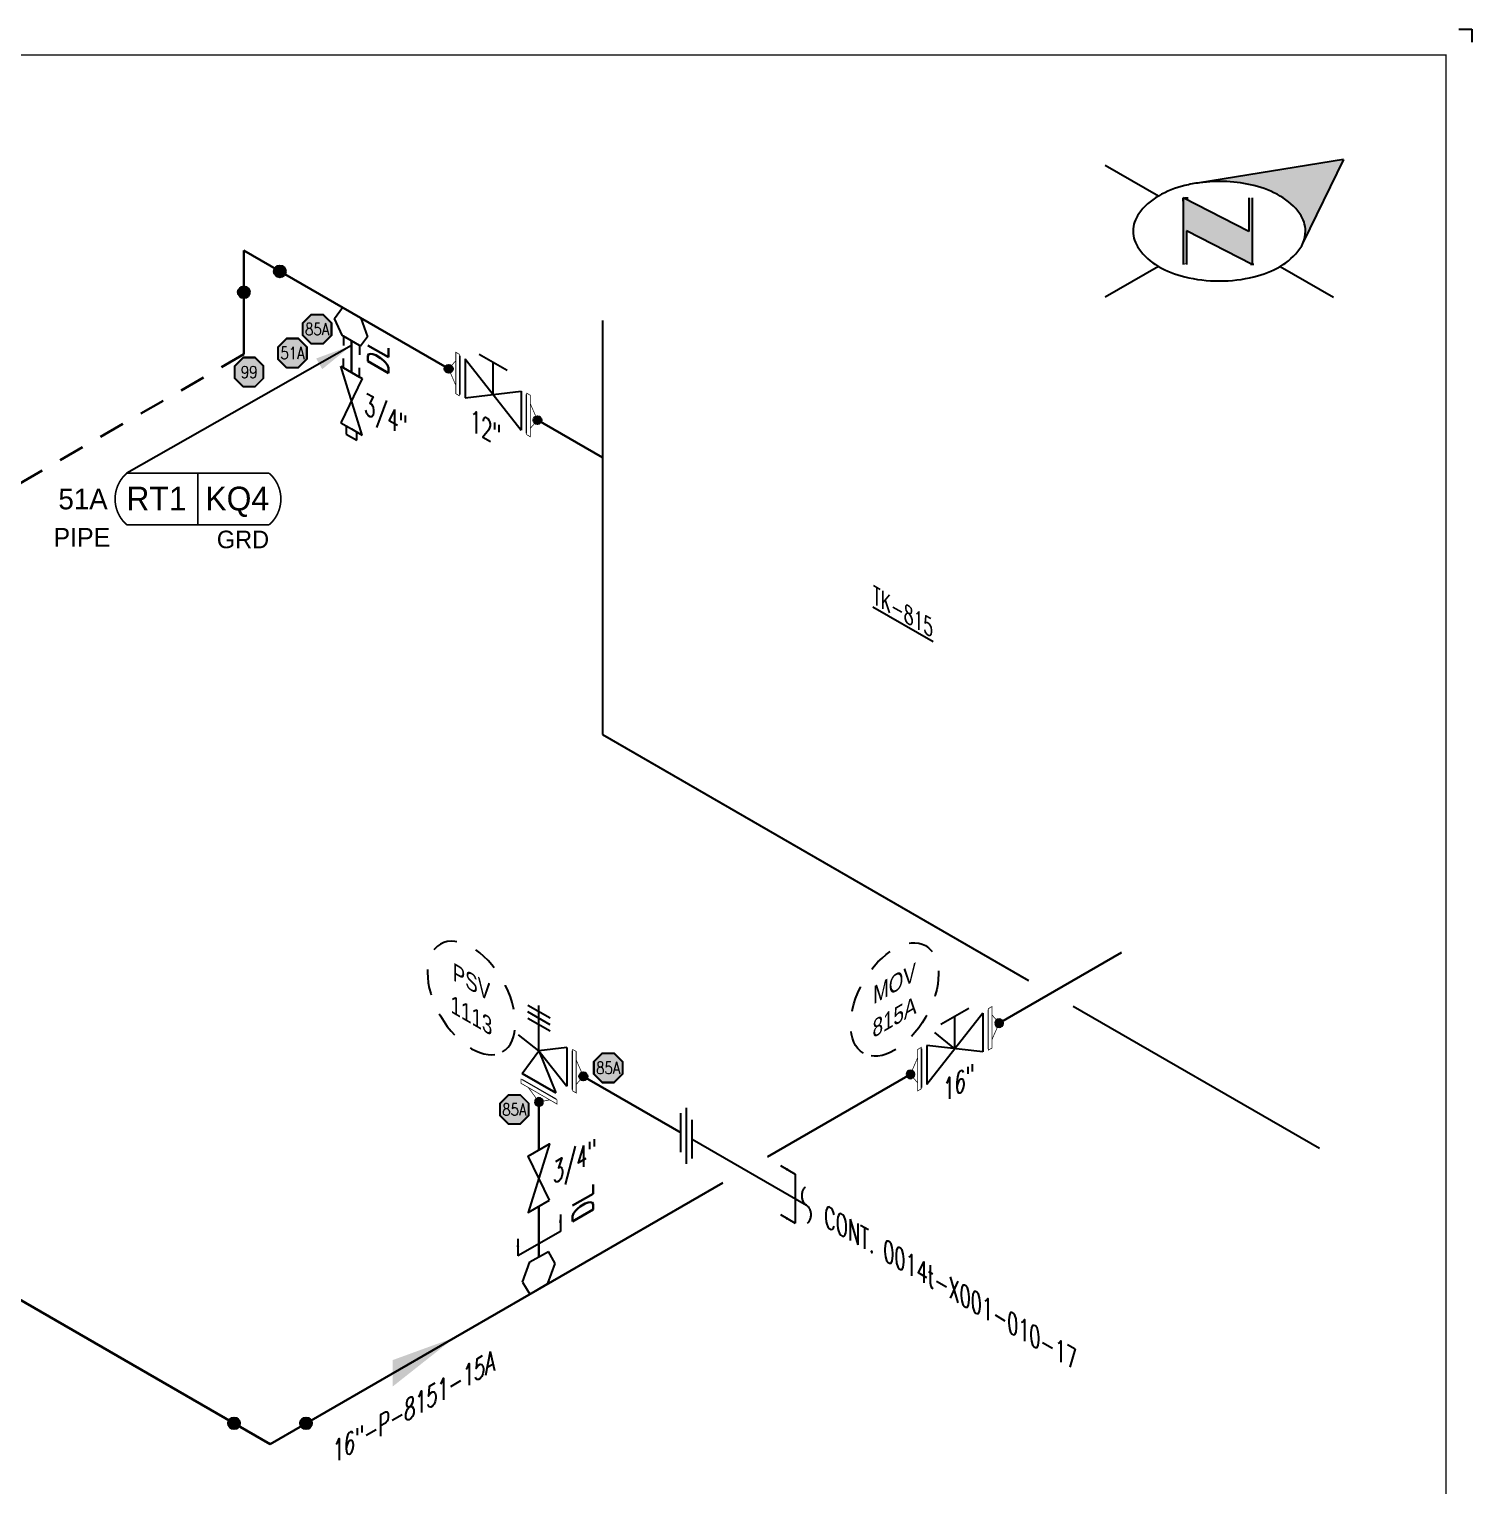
# Model space of a CAD drawing. Header units: inches. Extents: x 0 to 17.2, y 0 to 11.2.
# Drawn here: x 10.28 to 17.25, y 4.21 to 11.25 of the extents above; entities that cross this region are included whole.
import ezdxf
from ezdxf.enums import TextEntityAlignment as Align

# ---------------------------------------------------------------- set-up
doc = ezdxf.new("R2010")
doc.units = ezdxf.units.IN
doc.header["$MEASUREMENT"] = 0
doc.linetypes.add('HIDDEN2', pattern=[0.1875, 0.125, -0.0625])
for name, color, linetype in [('3', 1, 'Continuous'), ('BORDER', 3, 'Continuous'), ('COMP', 1, 'Continuous'), ('Continuation', 7, 'Continuous'), ('DL', 20, 'Continuous'), ('EQUIP', 131, 'Continuous'), ('EQUIP-ANNO', 150, 'Continuous'), ('FITTINGS', 4, 'Continuous'), ('FLOW', 1, 'Continuous'), ('PART_PCML', 7, 'Continuous'), ('PART_SelectedCML_RT', 132, 'Continuous'), ('PIPE-ANNO', 150, 'HIDDEN2'), ('TEXT', 7, 'Continuous'), ('UNAS.PIPE', 251, 'Continuous'), ('WELD POINTS', 41, 'Continuous'), ('Welds', 7, 'Continuous')]:
    doc.layers.add(name, color=color, linetype=linetype)
doc.layers.add('PIPE', color=7, linetype='Continuous', lineweight=30)
doc.styles.add('CMLPAS', font='')
doc.styles.add('ISO30', font='simplex.shx', dxfattribs={"width": 0.85, "oblique": 30, "height": 0.075})
doc.styles.add('PART_Standard', font='romans', dxfattribs={"width": 0.8, "height": 0.09})
doc.styles.add('Richmond', font='arial.ttf')
doc.styles.add('SIMPLEX', font='ROMANS')
doc.styles.get("Standard").update_dxf_attribs({"font": 'arial.ttf'})
doc.styles.get('CMLPAS').set_extended_font_data('Cordia New')
doc.dimstyles.new('Richmond', dxfattribs={"dimtxt": 0.18, "dimasz": 0.18, "dimexe": 0.18, "dimexo": 0.0625, "dimgap": 0.09, "dimtad": 0, "dimtih": 1, "dimtoh": 1, "dimdec": 4, "dimzin": 0, "dimdsep": 46, "dimtxsty": 'Richmond', "dimcen": 0.09, "dimadec": 0, "dimazin": 0, "dimtfac": 1, "dimtdec": 4, "dimtofl": 0, "dimtmove": 0, "dimatfit": 3, "dimfxl": 1, "dimtolj": 1, "dimtzin": 0, "dimarcsym": 0})
doc.dimstyles.get("Standard").update_dxf_attribs({"dimtxt": 0.18, "dimasz": 0.18, "dimexe": 0.18, "dimexo": 0.0625, "dimgap": 0.09, "dimtad": 0, "dimtih": 1, "dimtoh": 1, "dimdec": 4, "dimzin": 0, "dimdsep": 46, "dimtxsty": 'Standard', "dimcen": 0.09, "dimadec": 0, "dimazin": 0, "dimtfac": 1, "dimtdec": 4, "dimtofl": 0, "dimtmove": 0, "dimatfit": 3, "dimfxl": 1, "dimtolj": 1, "dimtzin": 0, "dimarcsym": 0})

# ---------------------------------------------------------------- blocks, each defined once
blk = doc.blocks.new('north2')
at = {"layer": 'BORDER'}
for points in [[(-0.706, -0.7673, -0.156851), (-0.679, -0.8512, -0.095667), (-0.6893, -0.9048), (-0.4945, -0.5044), (-1.1905, -0.6173, -0.092194), (-0.9281, -0.6306, -0.072341), (-0.8009, -0.6813, -0.106617)], [(-0.9381, -1.0109), (-0.9364, -1.0092), (-0.9364, -0.6907), (-0.9524, -0.6907), (-0.9524, -0.8533), (-1.2701, -0.6907), (-1.2701, -0.7067), (-1.2701, -1.0118), (-1.254, -1.0118), (-1.254, -0.8492)]]:
    blk.add_hatch(color=7, dxfattribs=at).paths.add_polyline_path(points)
at = {"layer": 'BORDER', "color": 7}
for p, q in [((-1.3895, -0.6813), (-1.6462, -0.5331)), ((-0.4945, -0.5044), (-1.1905, -0.6173)), ((-0.4945, -0.5044), (-0.6893, -0.9048)), ((-1.2701, -0.6907), (-1.2701, -1.0118)), ((-0.9524, -0.8533), (-1.2701, -0.6907)), ((-1.2701, -0.7067), (-1.2701, -0.6907)), ((-1.262, -0.6907), (-1.246, -0.6907)), ((-0.9524, -0.6907), (-0.9524, -0.8533)), ((-0.9364, -0.6907), (-0.9364, -1.0118)), ((-0.9364, -1.0118), (-1.254, -0.8492)), ((-1.254, -0.8492), (-1.254, -1.0118)), ((-1.3895, -1.0211), (-1.6462, -1.1694)), ((-1.2603, -1.0109), (-1.262, -1.0092)), ((-0.9283, -1.0118), (-0.9444, -1.0118)), ((-0.8009, -1.0211), (-0.5441, -1.1694))]:
    blk.add_line(p, q, dxfattribs=at)
for centre, radius, start, end in [((-1.1517, -1.0932), 0.4756, 103.44948, 120), ((-1.0952, -1.3294), 0.7185, 97.62035, 103.44948), ((-1.0952, -1.3294), 0.7185, 76.55052, 97.62035), ((-1.0387, -1.0932), 0.4756, 60, 76.55052), ((-1.2376, -0.9443), 0.3037, 120, 144.34287), ((-0.9527, -0.9443), 0.3037, 35.65713, 60), ((-1.3674, -0.8512), 0.144, 144.34287, 180), ((-0.823, -0.8512), 0.144, 360, 35.65713), ((-1.3674, -0.8512), 0.144, 180, 215.65713), ((-0.823, -0.8512), 0.144, 324.34287, 337.55468), ((-0.823, -0.8512), 0.144, 337.57958, 360), ((-1.2376, -0.7582), 0.3037, 215.65713, 240), ((-0.9527, -0.7582), 0.3037, 300, 324.34287), ((-1.1517, -0.6093), 0.4756, 240, 256.55052), ((-1.0387, -0.6093), 0.4756, 283.44948, 300), ((-1.0952, -0.373), 0.7185, 256.55052, 270), ((-1.0952, -0.373), 0.7185, 270, 283.44948)]:
    blk.add_arc(centre, radius, start, end, dxfattribs=at)
blk = doc.blocks.new('A$C6804a2e5')
blk.add_blockref('north2', (0, 0))
blk = doc.blocks.new('A$C860dd1f6')
at = {"layer": 'PIPE'}
blk.add_blockref('A$C6804a2e5', (0, 0), dxfattribs=at)
blk = doc.blocks.new('Border')
at = {"layer": 'BORDER', "const_width": 0.005}
blk.add_lwpolyline([(0.25, 0.25), (17.25, 0.25), (17.25, 11.25), (0.25, 11.25)], close=True, dxfattribs=at)
blk = doc.blocks.new('2_ELBOW_WELD_30')
at = {"linetype": 'ByBlock', "lineweight": -2}
h = blk.add_hatch(color=0, dxfattribs=at)
edge = h.paths.add_edge_path()
edge.add_arc((0.174, 0.1004), 0.0286, 0, 360)
h = blk.add_hatch(color=0, dxfattribs=at)
edge = h.paths.add_edge_path()
edge.add_arc((0, -0.2009), 0.0286, 0, 360)
at = {"color": 0, "linetype": 'ByBlock', "lineweight": -2}
for centre in [(0.174, 0.1004), (0, -0.2009)]:
    blk.add_circle(centre, 0.0286, dxfattribs=at)
blk = doc.blocks.new('AM9A04')
at = {"const_width": 0.01}
blk.add_lwpolyline([(-0.05, -0.144), (-0.15, 0.087), (-0.05, 0.202)], dxfattribs=at)
at = {"linetype": 'Continuous', "const_width": 0.01}
blk.add_lwpolyline([(0, -0.289), (0, 0.289), (-0.05, 0.318), (-0.05, -0.26)], close=True, dxfattribs=at)
blk = doc.blocks.new('A09')
at = {"layer": 'Welds'}
h = blk.add_hatch(color=256, dxfattribs=at)
h.dxf.hatch_style = 1
h.paths.add_polyline_path([(-0.03, 0, 1), (0.03, 0, 1)])
blk.add_circle((0, 0), 0.03, dxfattribs=at)
blk = doc.blocks.new('*U89')
blk.add_wipeout([(0.052, -0.03), (0.0173, -0.07), (0.0173, -0.1101), (0, -0.1001), (0, 0.1001), (0.0173, 0.0901), (0.0173, 0.05)]).dxf.layer = 'COMP'
at = {"layer": '3', "xscale": 0.65, "yscale": 0.65, "zscale": 0.65}
blk.add_blockref('A09', (0.052, -0.03), dxfattribs=at)
at = {"layer": 'COMP', "xscale": 0.3466300616258731, "yscale": 0.3466300616258731, "zscale": 0.3466300616258731, "rotation": 180}
blk.add_blockref('AM9A04', (0, 0), dxfattribs=at)
blk = doc.blocks.new('1_ID-BUBBLE_INSTRUMENT_330')
at = {"color": 0, "linetype": 'ByBlock', "lineweight": -2, "extrusion": (0, 0, -1)}
blk.add_ellipse((0, 0), major_axis=(0.1502, -0.2601), ratio=0.57735, dxfattribs=at)
at = {"color": 0, "linetype": 'ByBlock', "lineweight": -2, "oblique": 330}
for tag, p in [('INST.TYPE', (0.0187, 0.067)), ('NUM', (0.0187, -0.0943))]:
    blk.add_attdef(tag, text='', height=0.075, rotation=330, dxfattribs=at).set_placement(p, align=Align.MIDDLE_CENTER)
blk = doc.blocks.new('*U92')
blk.add_wipeout([(0.0433, 0.0257), (0.0775, 0.124), (0.0433, 0.1817), (-0.0451, 0.1293), (-0.0793, 0.0309), (-0.0433, -0.0257)])
at = {"layer": 'FITTINGS', "linetype": 'Continuous'}
for p, q in [((-0.0451, 0.1293), (0.0433, 0.1817)), ((0.0775, 0.124), (0.0433, 0.1817)), ((-0.0793, 0.0309), (-0.0451, 0.1293)), ((0.0433, 0.0257), (0.0775, 0.124)), ((-0.0793, 0.0309), (-0.0433, -0.0257)), ((-0.0433, -0.0257), (0.0433, 0.0257))]:
    blk.add_line(p, q, dxfattribs=at)
blk = doc.blocks.new('3_VALVE_FLANGE_GATE_30')
at = {"color": 0, "linetype": 'ByBlock', "lineweight": -2}
blk.add_wipeout([(-0.1624, -0.1875), (-0.1353, -0.1719), (0, 0), (0.1353, -0.0156), (0.1624, 0), (0.1624, 0.1875), (0.1353, 0.1719), (0, 0), (-0.1353, 0.0156), (-0.1624, 0)], dxfattribs=at)
for p, q in [((0.1353, 0.1719), (-0.1353, -0.1719)), ((0.0677, 0.1953), (-0.0677, 0.1172)), ((0, 0), (0, 0.1563)), ((0.1353, 0.1719), (0.1353, -0.0156)), ((0.1624, 0.1875), (0.1624, 0)), ((-0.1624, 0), (-0.1624, -0.1875)), ((-0.1353, 0.0156), (-0.1353, -0.1719)), ((0.1353, -0.0156), (-0.1353, 0.0156))]:
    blk.add_line(p, q, dxfattribs=at)
blk = doc.blocks.new('1_Text_30')
at = {"layer": 'TEXT', "style": 'PART_Standard', "oblique": 30, "width": 0.8}
blk.add_attdef('TEXT', (0, 0), '', height=0.09, rotation=30, dxfattribs=at)
blk = doc.blocks.new('1_ID-BUBBLE_INSTRUMENT_30')
at = {"color": 0, "linetype": 'ByBlock', "lineweight": -2}
blk.add_ellipse((0, 0), major_axis=(-0.1502, -0.2601), ratio=0.57735, dxfattribs=at)
at = {"color": 0, "linetype": 'ByBlock', "lineweight": -2, "oblique": 30}
for tag, p in [('INST.TYPE', (-0.0187, 0.067)), ('NUM', (-0.0187, -0.0943))]:
    blk.add_attdef(tag, text='', height=0.075, rotation=30, dxfattribs=at).set_placement(p, align=Align.MIDDLE_CENTER)
blk = doc.blocks.new('*U93')
blk.add_wipeout([(0.0515, -0.1067), (-0.0515, -0.1661), (0, 0), (-0.0515, 0.1067), (0.0515, 0.1661), (0, 0)]).dxf.layer = 'FITTINGS'
at = {"layer": 'FITTINGS'}
blk.add_lwpolyline([(0.0515, -0.1067), (-0.0515, 0.1067), (0.0515, 0.1661), (-0.0515, -0.1661)], close=True, dxfattribs=at)
blk = doc.blocks.new('DL_Vert_330')
at = {"layer": 'DL', "style": 'ISO30', "oblique": 330, "width": 0.85}
blk.add_text('DL', height=0.1, rotation=90, dxfattribs=at).set_placement((0, 0))
blk = doc.blocks.new('2_ELBOW_WELD_330')
at = {"linetype": 'ByBlock', "lineweight": -2}
h = blk.add_hatch(color=0, dxfattribs=at)
edge = h.paths.add_edge_path()
edge.add_arc((0.174, -0.1004), 0.0286, 0, 360)
h = blk.add_hatch(color=0, dxfattribs=at)
edge = h.paths.add_edge_path()
edge.add_arc((0, -0.2009), 0.0286, 0, 360)
at = {"color": 0, "linetype": 'ByBlock', "lineweight": -2}
for centre in [(0.174, -0.1004), (0, -0.2009)]:
    blk.add_circle(centre, 0.0286, dxfattribs=at)
blk = doc.blocks.new('O-let 2')
at = {"layer": 'FITTINGS', "linetype": 'ByBlock'}
for p, q in [((11.0972, 20.3791), (11.136, 20.4308)), ((11.2238, 20.3801), (11.136, 20.4308)), ((11.1362, 20.2951), (11.0972, 20.3791)), ((11.2238, 20.3801), (11.2567, 20.2906)), ((11.2227, 20.2452), (11.1362, 20.2951)), ((11.2567, 20.2906), (11.2227, 20.2452))]:
    blk.add_line(p, q, dxfattribs=at)
blk = doc.blocks.new('Bleeder Valve 2')
at = {"layer": 'FITTINGS', "linetype": 'ByBlock'}
for p, q in [((0.051, -0.3022), (-0.0515, 0.0297)), ((-0.0515, 0.0297), (0.0515, -0.0297)), ((0.0515, -0.0297), (-0.0513, -0.2431)), ((-0.0513, -0.2431), (-0.0002, -0.2727)), ((-0.0256, -0.258), (-0.0256, -0.2976)), ((-0.0002, -0.2727), (0.051, -0.3022)), ((-0.0256, -0.2976), (0.0253, -0.3271)), ((0.0253, -0.3271), (0.0253, -0.2874))]:
    blk.add_line(p, q, dxfattribs=at)
blk = doc.blocks.new('Bleeder 2')
at = {"layer": 'PIPE', "linetype": 'Continuous'}
blk.add_line((-0.0005, -0.1353), (-0.0005, -0.2878), dxfattribs=at)
for name, p in [('O-let 2', (-11.1799, -20.4055)), ('Bleeder Valve 2', (-0.0005, -0.2878))]:
    blk.add_blockref(name, p)
blk = doc.blocks.new('2_SOCKET_SINGLE_30')
at = {"color": 0, "linetype": 'ByBlock', "lineweight": -2}
for p, q in [((0, 0.0625), (0.0541, 0.0937)), ((0, 0.0625), (0, -0.0625)), ((0, -0.0625), (0.0541, -0.0313))]:
    blk.add_line(p, q, dxfattribs=at)
blk = doc.blocks.new('DL_Vert_30')
at = {"layer": 'DL', "style": 'ISO30', "oblique": 30, "width": 0.85}
blk.add_text('DL', height=0.1, rotation=90, dxfattribs=at).set_placement((0, 0))
blk = doc.blocks.new('1_Text_330')
at = {"layer": 'TEXT', "style": 'PART_Standard', "oblique": 330, "width": 0.8}
blk.add_attdef('3/4"', (0, 0), '', height=0.09, rotation=330, dxfattribs=at)
blk = doc.blocks.new('3_VALVE_FLANGE_PSV_330')
at = {"color": 0, "linetype": 'ByBlock', "lineweight": -2}
for p, q in [((0.0538, 0.1564), (-0.0538, 0.2186)), ((0.0538, 0.1252), (-0.0538, 0.1873)), ((0.0538, 0.0939), (-0.0538, 0.1561))]:
    blk.add_line(p, q, dxfattribs=at)
for points in [[(0.1353, -0.1719), (0.1624, -0.1875), (0.1624, 0), (0.1353, 0.0156)], [(0.0812, -0.2031), (0.0812, -0.2344), (-0.0812, -0.1406), (-0.0812, -0.1094)]]:
    blk.add_wipeout(points, dxfattribs=at)
blk.add_wipeout([(0.1353, 0.0156), (0, 0), (-0.0812, -0.1094), (0.0812, -0.2031), (0, 0), (0.1353, -0.1719)], dxfattribs=at)
for p, q in [((0, 0), (0, 0.2187)), ((0.1353, 0.0156), (0, 0)), ((0.1353, 0.0156), (0.1353, -0.1719)), ((0.1353, 0.0156), (0.1353, -0.1719)), ((-0.0812, -0.1094), (0, 0)), ((0, 0), (0.1353, -0.1719)), ((0, 0), (0.0812, -0.2031)), ((0.1624, 0), (0.1624, -0.1875)), ((0.0812, -0.2031), (-0.0812, -0.1094)), ((-0.0812, -0.1094), (0.0812, -0.2031)), ((-0.0812, -0.1406), (0.0812, -0.2344))]:
    blk.add_line(p, q, dxfattribs=at)
blk = doc.blocks.new('1_Cont_330')
at = {"layer": 'Continuation', "style": 'PART_Standard', "oblique": 330, "width": 0.8}
blk.add_attdef('CONT.', (0, 0), '', height=0.09, rotation=330, dxfattribs=at)
blk = doc.blocks.new('1_BREAK-PIPE_PIPE_00')
at = {"color": 0, "linetype": 'ByBlock', "lineweight": -2}
for centre, major_axis in [((-0.03, 0.092), (0, -0.101)), ((0.03, -0.092), (0, 0.101))]:
    blk.add_ellipse(centre, major_axis=major_axis, ratio=0.711978, start_param=0.427466, end_param=3.141593, dxfattribs=at)
blk = doc.blocks.new('1_Tilde_00')
at = {"layer": 'PIPE-ANNO', "xscale": -0.5000000000000001, "yscale": 0.5, "zscale": 0.5}
blk.add_blockref('1_BREAK-PIPE_PIPE_00', (0, 0), dxfattribs=at)
blk = doc.blocks.new('1_ARROW_FLOW_30')
at = {"color": 0, "linetype": 'ByBlock'}
blk.add_solid([(-0.15, -0.1505), (0.15, 0.0866), (-0.15, -0.0227)], dxfattribs=at)
blk = doc.blocks.new('PART_PCML')
blk.add_hatch(color=0).paths.add_polyline_path([(-0.0699, -0.029), (-0.029, -0.0699), (0.029, -0.0699), (0.0699, -0.029), (0.0699, 0.029), (0.029, 0.0699), (-0.029, 0.0699), (-0.0699, 0.029)])
at = {"color": 7, "const_width": 0.009}
blk.add_lwpolyline([(-0.0699, 0.029), (-0.029, 0.0699), (0.029, 0.0699), (0.0699, 0.029), (0.0699, -0.029), (0.029, -0.0699), (-0.029, -0.0699), (-0.0699, -0.029), (-0.0699, 0.029), (-0.029, 0.0699)], dxfattribs=at)
at = {"color": 18, "true_color": 0x000000}
blk.add_lwpolyline([(-0.029, 0.0699), (-0.0699, 0.029), (-0.0699, -0.029), (-0.029, -0.0699), (0.029, -0.0699), (0.0699, -0.029), (0.0699, 0.029), (0.029, 0.0699)], close=True, dxfattribs=at)
at = {"color": 7, "true_color": 0xffffff, "style": 'SIMPLEX', "width": 0.8, "flags": 1}
for tag, p in [('CIRCUIT', (-0.0939, 0.0889)), ('DM', (-0.0527, -0.1332)), ('TYPE', (-0.0749, -0.2043))]:
    blk.add_attdef(tag, p, '', height=0.0586, dxfattribs=at)
at = {"color": 7, "true_color": 0xffffff, "style": 'SIMPLEX', "width": 0.8}
blk.add_attdef('DMDISP', text='', height=0.0586, dxfattribs=at).set_placement((0, 0), align=Align.MIDDLE_CENTER)
blk = doc.blocks.new('CMLPAS')
at = {"const_width": 0.008}
blk.add_lwpolyline([(0.0625, 0.125, 0.454441), (0.0625, -0.125), (0.75, -0.125, 0.454441), (0.75, 0.125)], format="xyb", close=True, dxfattribs=at)
blk.add_lwpolyline([(0.4063, -0.125), (0.4063, 0.125)], dxfattribs=at)
at = {"style": 'CMLPAS', "flags": 1}
for tag, p in [('STATE', (0.75, 0.6229)), ('DL', (0.75, 0.4817)), ('CIRCUIT', (0.75, 0.3405)), ('SUBSINTERVAL(MONTHS)', (-0.0251, -0.3355)), ('OLD_ID', (0.75, -0.3366)), ('OLD_NDE', (0.75, -0.4778)), ('OLD_ENTY', (0.7411, -0.6357)), ('SIZE', (0.7473, -0.7611)), ('SPEC', (0.7473, -0.9022)), ('JUSTIFY', (0.7473, -1.0434)), ('COMMENTS', (0.7473, -1.1846)), ('OLD_ASSET', (0.75, -1.3262)), ('SCHED', (0.7371, -1.4689)), ('NOM_THICK', (0.7521, -1.6102)), ('CORR_ALLOW', (0.763, -1.7453)), ('TML_STATUS', (0.7723, -1.8777)), ('FLOW_ORDER', (0.7785, -2.1301))]:
    blk.add_attdef(tag, text='', height=0.1, dxfattribs=at).set_placement(p, align=Align.MIDDLE_RIGHT)
at = {"style": 'CMLPAS'}
for tag, height, p in [('CHILD', 0.25, (0.75, 0.269)), ('###', 0.115, (0.75, 0.002)), ('ACCESS', 0.085, (0.75, -0.1954))]:
    blk.add_attdef(tag, text='', height=height, dxfattribs=at).set_placement(p, align=Align.MIDDLE_RIGHT)
at = {"color": 152, "style": 'CMLPAS'}
for tag, height, p in [('SPECIAL', 0.085, (0.4055, 0.1897)), ('DM-TYPE', 0.1, (-0.03, 0)), ('COMP', 0.09, (-0.0174, -0.185))]:
    blk.add_attdef(tag, text='', height=height, dxfattribs=at).set_placement(p, align=Align.MIDDLE_RIGHT)
at = {"style": 'CMLPAS'}
blk.add_attdef('NDE', text='', height=0.115, dxfattribs=at).set_placement((0.206, 0.002), align=Align.MIDDLE_CENTER)
blk = doc.blocks.new('*U94')
at = {"color": 20, "linetype": 'ByBlock', "ltscale": 0.7}
blk.add_line((0.1026, 0.1218), (-0.1026, 0.0032), dxfattribs=at)
for points in [[(0.1026, 0.2043), (0.1026, 0.1218)], [(-0.1026, 0.0859), (-0.1026, 0.0032)]]:
    blk.add_leader(points, dimstyle='Richmond', override={"dimasz": 0.04, "dimgap": 0.09, "dimtad": 0}, dxfattribs=at)
blk = doc.blocks.new('*U90')
at = {"color": 20, "linetype": 'ByBlock', "ltscale": 0.7}
blk.add_line((0.0541, -0.1498), (0.0541, 0.0873), dxfattribs=at)
for points in [[(0.1257, 0.0459), (0.0541, 0.0873)], [(0.1257, -0.1911), (0.0541, -0.1498)]]:
    blk.add_leader(points, dimstyle='Richmond', override={"dimasz": 0.04, "dimgap": 0.09, "dimtad": 0}, dxfattribs=at)

msp = doc.modelspace()

# ---------------------------------------------------------------- linework, layer by layer
for p, q in [((17.1875, 11.25), (17.25, 11.25)), ((17.25, 11.25), (17.25, 11.1875))]:
    msp.add_line(p, q)
at = {"layer": 'EQUIP'}
for p, q in [((13.0493, 9.843), (13.0493, 7.843)), ((13.0493, 7.843), (15.1078, 6.6545)), ((15.3243, 6.5295), (16.5134, 5.843))]:
    msp.add_line(p, q, dxfattribs=at)
at = {"layer": 'PIPE'}
for p, q in [((13.0493, 9.1799), (11.3172, 10.1799)), ((11.3172, 10.1799), (11.3172, 9.6799)), ((13.8475, 5.8019), (15.5574, 6.7891)), ((12.7429, 5.1641), (12.7429, 6.3147)), ((12.7429, 6.3147), (13.4824, 5.8877)), ((8.8457, 5.9141), (11.4438, 4.4141)), ((11.4438, 4.4141), (13.631, 5.6769))]:
    msp.add_line(p, q, dxfattribs=at)
at = {"layer": 'PIPE', "linetype": 'HIDDEN2'}
msp.add_line((11.3172, 9.6799), (7.2298, 7.32), dxfattribs=at)
at = {"layer": 'PIPE-ANNO'}
msp.add_line((12.7429, 6.3147), (12.6259, 6.4061), dxfattribs=at)
at = {"layer": 'UNAS.PIPE'}
msp.add_line((13.4824, 5.8877), (14.0351, 5.5686), dxfattribs=at)

# ---------------------------------------------------------------- block references
msp.add_blockref('DL_Vert_330', (13.0046, 5.5328))
at = {"rotation": 180}
msp.add_blockref('1_Tilde_00', (14.0351, 5.5686), dxfattribs=at)
at = {"layer": 'BORDER'}
for name, p in [('Border', (-0.125, -0.125)), ('A$C860dd1f6', (17.125, 11.125))]:
    msp.add_blockref(name, p, dxfattribs=at)
at = {"layer": 'Continuation'}
msp.add_blockref('1_Cont_330', (14.1205, 5.4701), dxfattribs=at).add_auto_attribs({'CONT.': 'CONT. 0014t-X001-010-17'})
at = {"layer": 'DL'}
msp.add_blockref('DL_Vert_30', (12.016, 9.5734), dxfattribs=at)
at = {"layer": 'DL', "rotation": 180}
msp.add_blockref('*U90', (14.0351, 5.5686), dxfattribs=at)
at = {"layer": 'FITTINGS'}
msp.add_blockref('Bleeder 2', (11.8382, 9.8791), dxfattribs=at)
for p, xscale, yscale, zscale, rotation in [((11.8377, 9.7438), 0.713168504377533, 0.713168504377533, 0.713168504377533, 240.0047239548921), ((11.8377, 9.5914), 0.7131685043775329, 0.7131685043775329, 0.7131685043775329, 60.00472395489211)]:
    msp.add_blockref('2_SOCKET_SINGLE_30', p, dxfattribs=dict(at, xscale=xscale, yscale=yscale, zscale=zscale, rotation=rotation))
at = {"layer": 'FLOW'}
msp.add_blockref('1_ARROW_FLOW_30', (12.186, 4.8426), dxfattribs=at)
at = {"layer": 'PART_PCML', "color": 13}
msp.add_blockref('PART_PCML', (11.6711, 9.8006), dxfattribs=at).add_auto_attribs({'DMDISP': '85A'})
at = {"layer": 'PART_PCML', "color": 96}
msp.add_blockref('PART_PCML', (11.5519, 9.6851), dxfattribs=at).add_auto_attribs({'DMDISP': '51A'})
at = {"layer": 'PART_PCML', "color": 118}
msp.add_blockref('PART_PCML', (11.3425, 9.5931), dxfattribs=at).add_auto_attribs({'DMDISP': '99'})
at = {"layer": 'PART_SelectedCML_RT'}
msp.add_blockref('CMLPAS', (10.6892, 8.98), dxfattribs=at).add_auto_attribs({'###': 'KQ4', 'NDE': 'RT1', 'DM-TYPE': '51A', 'COMP': 'PIPE', 'ACCESS': 'GRD'})
at = {"layer": 'PIPE-ANNO'}
msp.add_blockref('1_ID-BUBBLE_INSTRUMENT_330', (12.4168, 6.5695), dxfattribs=at).add_auto_attribs({'INST.TYPE': 'PSV', 'NUM': '1113'})
at = {"layer": 'TEXT'}
for name, p, values in [('1_Text_330', (11.8987, 9.3941), {'3/4"': '3/4"'}), ('1_Text_30', (11.7476, 4.3199), {'TEXT': '16"-P-8151-15A'})]:
    msp.add_blockref(name, p, dxfattribs=at).add_auto_attribs(values)
at = {"layer": 'WELD POINTS'}
msp.add_blockref('2_ELBOW_WELD_330', (11.3172, 10.1799), dxfattribs=at)
at = {"layer": 'WELD POINTS', "rotation": 120}
msp.add_blockref('2_ELBOW_WELD_30', (11.4438, 4.4141), dxfattribs=at)

# ---------------------------------------------------------------- texts
at = {"layer": 'EQUIP-ANNO', "style": 'ISO30', "oblique": 330, "width": 0.85}
msp.add_text('%%UTK-815', height=0.075, rotation=330, dxfattribs=at).set_placement((14.3562, 8.4768))

# ---------------------------------------------------------------- leaders
at = {"layer": 'PART_SelectedCML_RT'}
msp.add_leader([(11.8377, 9.722), (10.7517, 9.105)], dimstyle='Standard', dxfattribs=at)

# ---------------------------------------------------------------- next in the draw order: block references
at = {"layer": 'FITTINGS', "xscale": -1}
msp.add_blockref('3_VALVE_FLANGE_GATE_30', (12.5211, 9.4848), dxfattribs=at)
at = {"layer": 'FITTINGS'}
for name, p in [('3_VALVE_FLANGE_PSV_330', (12.7429, 6.3147)), ('3_VALVE_FLANGE_GATE_30', (14.7518, 6.324)), ('*U93', (12.7429, 5.6992))]:
    msp.add_blockref(name, p, dxfattribs=at)
at = {"layer": 'PIPE', "rotation": 359.3295536504847}
msp.add_blockref('*U92', (12.7429, 5.1641), dxfattribs=at)

# ---------------------------------------------------------------- next in the draw order: wipeouts: each hides what was drawn before it
at = {"linetype": 'ByBlock', "lineweight": -2}
msp.add_wipeout([(13.4283, 6.0127), (13.4824, 5.9814), (13.4824, 5.7939), (13.4283, 5.8252)], dxfattribs=at).dxf.layer = 'FITTINGS'

# ---------------------------------------------------------------- next in the draw order: linework, layer by layer
at = {"layer": 'FITTINGS', "linetype": 'ByBlock', "lineweight": -2}
for p, q in [((13.4283, 5.8252), (13.4283, 6.0127)), ((13.4553, 5.7688), (13.4553, 6.0379))]:
    msp.add_line(p, q, dxfattribs=at)
at = {"layer": 'UNAS.PIPE', "linetype": 'ByBlock', "lineweight": -2}
msp.add_line((13.4824, 5.7939), (13.4824, 5.9814), dxfattribs=at)

# ---------------------------------------------------------------- next in the draw order: block references
at = {"layer": 'COMP', "ltscale": 0.65, "rotation": 180}
msp.add_blockref('*U89', (12.3587, 9.5786), dxfattribs=at)
at = {"layer": 'COMP', "ltscale": 0.65}
for p in [(12.6835, 9.3911), (12.9052, 6.2209)]:
    msp.add_blockref('*U89', p, dxfattribs=at)
at = {"layer": 'COMP', "ltscale": 0.65, "xscale": -1}
for p, rotation in [((14.9141, 6.4177), 180), ((12.7429, 6.1272), 59.99999999999987)]:
    msp.add_blockref('*U89', p, dxfattribs=dict(at, rotation=rotation))
msp.add_blockref('*U89', (14.5894, 6.2302), dxfattribs=at)
at = {"layer": 'DL'}
msp.add_blockref('*U94', (12.7438, 5.3197), dxfattribs=at)
at = {"layer": 'TEXT'}
for name, p, values in [('1_Text_330', (12.4105, 9.3141), {'3/4"': '12"'}), ('1_Text_30', (14.6976, 6.0652), {'TEXT': '16"'}), ('1_Text_30', (12.8113, 5.6684), {'TEXT': '3/4"'})]:
    msp.add_blockref(name, p, dxfattribs=at).add_auto_attribs(values)

# ---------------------------------------------------------------- next in the draw order: linework, layer by layer
at = {"layer": 'PIPE-ANNO'}
msp.add_line((14.7518, 6.324), (14.596, 6.4513), dxfattribs=at)

# ---------------------------------------------------------------- next in the draw order: block references
at = {"layer": 'PART_PCML', "color": 13}
for p in [(13.0775, 6.2317), (12.624, 6.0306)]:
    msp.add_blockref('PART_PCML', p, dxfattribs=at).add_auto_attribs({'DMDISP': '85A'})
at = {"layer": 'PIPE-ANNO'}
msp.add_blockref('1_ID-BUBBLE_INSTRUMENT_30', (14.4607, 6.5621), dxfattribs=at).add_auto_attribs({'INST.TYPE': 'MOV', 'NUM': '815A'})

doc.saveas('drawing.dxf')
